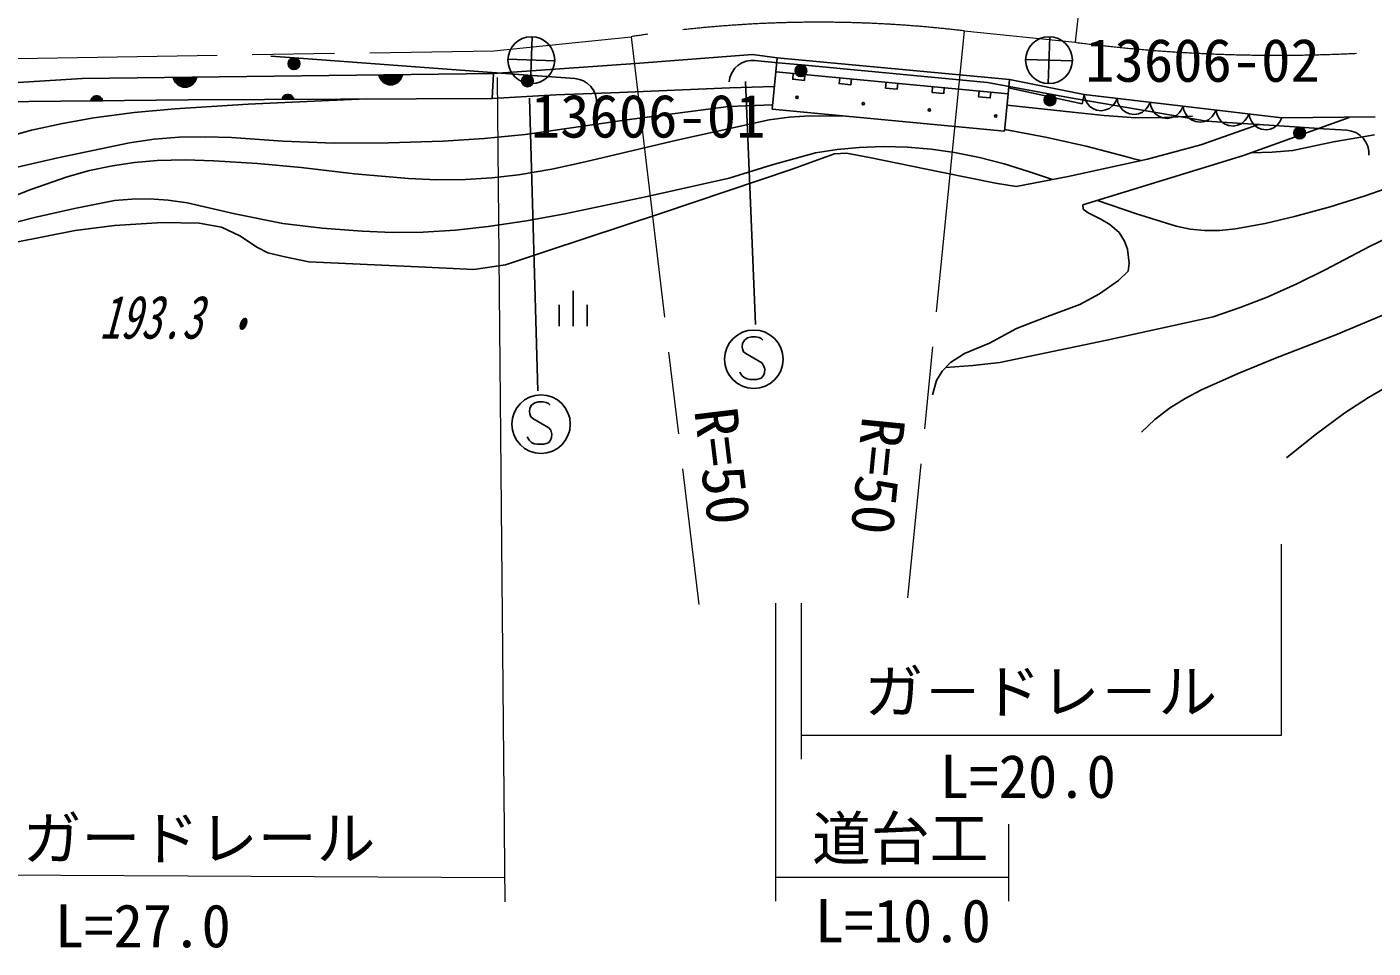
# Model space of a CAD drawing. Units: millimetres, scale not verified. Extents: x 40000 to 680000, y 20000 to 380000.
# Drawn here: x 377231 to 434490, y 240037 to 279191 of the extents above; entities that cross this region are included whole.
import ezdxf
from ezdxf.enums import TextEntityAlignment as Align

# ---------------------------------------------------------------- set-up
doc = ezdxf.new("R2010")
doc.units = ezdxf.units.MM
doc.header["$LTSCALE"] = 1000
doc.linetypes.add('CHAIN', pattern=[18.5, 12, -1.5, 3.5, -1.5])
for name, color, linetype, lineweight in [('M-BGD', 7, 'Continuous', 25), ('M-BMK', 2, 'CHAIN', 13), ('M-BMK-HTXT', 7, 'Continuous', 13)]:
    doc.layers.add(name, color=color, linetype=linetype, lineweight=lineweight)
doc.styles.add('ＭＳ ゴシック', font='')
doc.styles.get('ＭＳ ゴシック').set_extended_font_data('MS Gothic')

# ---------------------------------------------------------------- blocks, each defined once
blk = doc.blocks.new('BUHIN2')
at = {"color": 7, "linetype": 'Continuous', "lineweight": 25}
for p, q in [((173, -980), (-173, 980)), ((-980, -173), (980, 173))]:
    blk.add_line(p, q, dxfattribs=at)
blk.add_circle((0, 0), 995, dxfattribs=at)
blk = doc.blocks.new('BUHIN9')
at = {"color": 7, "linetype": 'Continuous', "lineweight": 25}
for radius in [249, 220, 191, 161, 132, 97.5, 67.5, 38.8, 7.5]:
    blk.add_circle((-34, 246), radius, dxfattribs=at)
blk = doc.blocks.new('BUHIN11')
at = {"color": 7, "linetype": 'Continuous', "lineweight": 25}
blk.add_lwpolyline([(248, 29), (220, 277), (-277, 220), (-248, -29)], dxfattribs=at)

msp = doc.modelspace()

# ---------------------------------------------------------------- linework, layer by layer
at = {"layer": 'M-BGD'}
for p, q in [((388609, 277877), (387611, 277951)), ((398540, 277145), (388609, 277877)), ((403119, 277642), (408087, 278014)), ((408087, 278014), (409144, 277884)), ((409144, 277884), (409088, 277287)), ((419023, 276951), (409144, 277884)), ((379583, 277001), (397074, 277205)), ((392201, 277148), (393201, 277160)), ((392240, 277033), (392201, 277148)), ((393201, 277160), (393162, 277044)), ((397074, 277205), (397015, 276155)), ((397074, 277205), (403119, 277642)), ((399537, 277071), (398540, 277145)), ((409088, 277287), (408937, 275694)), ((418967, 276354), (409088, 277287)), ((409088, 277287), (418967, 276354)), ((409180, 277672), (410175, 277579)), ((373256, 276602), (379583, 277001)), ((383456, 277046), (384456, 277058)), ((383494, 276931), (383456, 277046)), ((384431, 276995), (383481, 276984)), ((383556, 276835), (383494, 276931)), ((383507, 276922), (384407, 276932)), ((384370, 276869), (383548, 276860)), ((383654, 276726), (383556, 276835)), ((383594, 276798), (384321, 276806)), ((383765, 276667), (383654, 276726)), ((384262, 276743), (383657, 276736)), ((383883, 276631), (383765, 276667)), ((383775, 276675), (384147, 276679)), ((384038, 276633), (383883, 276631)), ((384155, 276672), (384038, 276633)), ((384264, 276733), (384155, 276672)), ((384361, 276844), (384264, 276733)), ((384417, 276942), (384361, 276844)), ((384456, 277058), (384417, 276942)), ((393177, 277097), (392227, 277086)), ((392301, 276937), (392240, 277033)), ((392253, 277024), (393152, 277034)), ((393116, 276971), (392293, 276962)), ((392400, 276828), (392301, 276937)), ((392339, 276900), (393066, 276908)), ((392511, 276769), (392400, 276828)), ((393007, 276845), (392402, 276838)), ((392628, 276733), (392511, 276769)), ((392520, 276777), (392893, 276781)), ((392783, 276735), (392628, 276733)), ((392900, 276774), (392783, 276735)), ((393010, 276835), (392900, 276774)), ((393106, 276946), (393010, 276835)), ((393162, 277044), (393106, 276946)), ((402440, 276409), (407131, 276602)), ((407131, 276602), (409028, 276656)), ((407795, 276872), (408219, 266549)), ((419023, 276951), (418967, 276354)), ((418977, 276597), (422117, 275923)), ((419023, 276951), (422204, 276314)), ((384099, 276097), (373191, 275977)), ((379947, 276051), (379967, 276109)), ((380447, 276057), (379947, 276051)), ((379959, 276083), (380434, 276088)), ((379967, 276109), (379995, 276158)), ((380421, 276119), (379971, 276114)), ((379990, 276146), (380401, 276150)), ((379995, 276158), (380043, 276214)), ((380378, 276181), (380015, 276177)), ((380043, 276214), (380098, 276244)), ((380044, 276209), (380347, 276212)), ((380098, 276244), (380156, 276264)), ((380288, 276243), (380101, 276241)), ((380156, 276264), (380234, 276265)), ((380234, 276265), (380293, 276246)), ((380293, 276246), (380348, 276217)), ((380348, 276217), (380397, 276163)), ((380397, 276163), (380428, 276114)), ((380428, 276114), (380447, 276057)), ((397015, 276155), (384099, 276097)), ((386639, 275915), (389772, 276056)), ((388083, 276115), (388102, 276173)), ((388583, 276117), (388083, 276115)), ((388095, 276146), (388570, 276148)), ((388102, 276173), (388131, 276221)), ((388557, 276180), (388107, 276178)), ((388126, 276209), (388537, 276211)), ((388131, 276221), (388180, 276277)), ((388515, 276242), (388151, 276240)), ((388180, 276277), (388234, 276307)), ((388181, 276272), (388483, 276273)), ((388234, 276307), (388293, 276326)), ((388424, 276304), (388238, 276303)), ((388293, 276326), (388371, 276326)), ((388371, 276326), (388429, 276308)), ((388429, 276308), (388485, 276278)), ((388485, 276278), (388534, 276223)), ((388534, 276223), (388564, 276175)), ((388564, 276175), (388583, 276117)), ((389772, 276056), (390721, 276094)), ((390721, 276094), (391679, 276131)), ((397015, 276155), (399724, 276312)), ((398957, 263721), (398604, 276165)), ((399724, 276312), (402440, 276409)), ((418967, 276354), (418817, 274761)), ((422204, 276314), (422117, 275923)), ((422204, 276314), (422237, 276147)), ((422204, 276314), (430613, 275333)), ((422237, 276147), (422305, 276000)), ((422305, 276000), (422424, 275830)), ((423434, 275869), (423530, 275996)), ((423530, 275996), (423605, 276150)), ((423605, 276150), (423639, 275983)), ((424932, 275832), (425007, 275987)), ((425007, 275987), (425041, 275820)), ((380082, 275329), (381799, 275552)), ((381799, 275552), (383521, 275714)), ((383521, 275714), (386639, 275915)), ((402743, 275244), (407074, 275803)), ((407074, 275803), (408955, 275881)), ((408937, 275694), (418817, 274761)), ((409656, 275361), (410531, 275417)), ((410531, 275417), (412053, 275400)), ((418921, 275863), (421706, 275565)), ((421706, 275565), (423048, 275420)), ((422424, 275830), (422569, 275728)), ((422569, 275728), (422727, 275656)), ((422727, 275656), (422944, 275631)), ((422944, 275631), (423115, 275664)), ((423048, 275420), (424403, 275334)), ((423115, 275664), (423279, 275730)), ((423279, 275730), (423434, 275869)), ((423639, 275983), (423707, 275837)), ((423707, 275837), (423826, 275667)), ((423826, 275667), (423970, 275564)), ((423970, 275564), (424129, 275493)), ((424129, 275493), (424346, 275467)), ((424346, 275467), (424517, 275501)), ((424517, 275501), (424681, 275567)), ((424681, 275567), (424835, 275705)), ((424835, 275705), (424932, 275832)), ((425041, 275820), (425109, 275673)), ((425109, 275673), (425227, 275503)), ((425227, 275503), (425372, 275401)), ((426082, 275403), (426237, 275542)), ((426237, 275542), (426334, 275669)), ((426334, 275669), (426408, 275824)), ((426408, 275824), (426442, 275656)), ((426442, 275656), (426510, 275510)), ((426510, 275510), (426629, 275340)), ((427639, 275378), (427735, 275506)), ((427735, 275506), (427810, 275660)), ((427810, 275660), (427844, 275493)), ((427844, 275493), (427912, 275346)), ((429137, 275342), (429212, 275497)), ((429212, 275497), (429245, 275329)), ((377420, 274798), (378743, 275093)), ((378743, 275093), (380082, 275329)), ((398427, 274626), (402743, 275244)), ((404879, 274378), (408796, 275245)), ((408796, 275245), (409656, 275361)), ((424403, 275334), (425597, 275344)), ((425372, 275401), (425530, 275329)), ((425530, 275329), (425748, 275304)), ((425597, 275344), (426803, 275404)), ((425748, 275304), (425918, 275337)), ((425918, 275337), (426082, 275403)), ((426629, 275340), (426773, 275238)), ((426773, 275238), (426932, 275166)), ((426932, 275166), (427149, 275141)), ((427149, 275141), (427320, 275174)), ((427160, 274179), (429660, 275055)), ((427320, 275174), (427484, 275240)), ((427484, 275240), (427639, 275378)), ((427912, 275346), (428031, 275176)), ((428031, 275176), (428175, 275074)), ((428175, 275074), (428334, 275002)), ((428334, 275002), (428551, 274977)), ((428551, 274977), (428722, 275010)), ((428722, 275010), (428886, 275077)), ((428886, 275077), (429040, 275215)), ((433479, 275337), (428973, 273727)), ((429040, 275215), (429137, 275342)), ((429245, 275329), (429314, 275183)), ((429314, 275183), (429432, 275013)), ((429432, 275013), (429577, 274911)), ((429577, 274911), (429735, 274839)), ((429953, 274814), (430123, 274847)), ((430123, 274847), (430287, 274913)), ((430287, 274913), (430442, 275051)), ((430442, 275051), (430538, 275179)), ((430538, 275179), (430613, 275333)), ((430613, 275333), (434584, 275367)), ((431381, 274931), (432379, 274866)), ((375272, 274214), (377420, 274798)), ((378548, 273632), (381589, 274270)), ((381589, 274270), (382647, 274416)), ((382647, 274416), (383712, 274503)), ((383712, 274503), (384819, 274525)), ((384819, 274525), (385927, 274486)), ((385927, 274486), (388112, 274335)), ((388112, 274335), (390301, 274245)), ((392610, 274261), (394930, 274337)), ((394930, 274337), (396676, 274451)), ((396676, 274451), (398427, 274626)), ((400978, 273451), (404879, 274378)), ((418823, 274829), (420552, 274506)), ((420552, 274506), (422285, 274119)), ((429735, 274839), (429953, 274814)), ((431076, 273944), (432809, 274301)), ((432809, 274301), (434553, 274598)), ((390301, 274245), (392610, 274261)), ((408931, 273332), (410779, 273842)), ((410779, 273842), (411698, 273986)), ((411033, 273600), (411583, 273798)), ((411583, 273798), (412092, 273826)), ((411698, 273986), (412626, 274070)), ((412092, 273826), (413066, 273642)), ((412626, 274070), (413656, 274107)), ((413656, 274107), (414685, 274083)), ((414685, 274083), (415690, 273999)), ((415690, 273999), (416688, 273856)), ((416688, 273856), (417745, 273642)), ((428973, 273727), (422138, 271623)), ((422285, 274119), (424016, 273671)), ((424900, 273572), (427160, 274179)), ((429303, 273845), (430194, 273864)), ((430194, 273864), (431076, 273944)), ((375528, 272938), (378548, 273632)), ((379895, 273082), (380872, 273291)), ((380872, 273291), (381810, 273430)), ((381810, 273430), (382766, 273510)), ((382766, 273510), (383966, 273538)), ((383966, 273538), (385177, 273505)), ((385177, 273505), (387042, 273389)), ((387042, 273389), (388899, 273213)), ((388899, 273213), (391171, 272948)), ((398142, 272906), (399559, 273148)), ((399559, 273148), (400978, 273451)), ((404224, 271269), (409776, 273148)), ((407108, 272764), (408931, 273332)), ((409776, 273148), (411033, 273600)), ((413066, 273642), (416117, 273021)), ((417745, 273642), (418799, 273367)), ((418799, 273367), (419831, 273049)), ((421527, 272837), (424900, 273572)), ((424016, 273671), (424315, 273590)), ((424315, 273590), (424614, 273509)), ((377399, 272280), (378943, 272816)), ((378943, 272816), (379895, 273082)), ((391171, 272948), (393457, 272742)), ((393457, 272742), (394666, 272692)), ((394666, 272692), (395886, 272702)), ((395886, 272702), (397013, 272773)), ((397013, 272773), (398142, 272906)), ((403619, 271978), (407108, 272764)), ((416117, 273021), (418434, 272555)), ((418434, 272555), (419309, 272413)), ((419309, 272413), (421527, 272837)), ((419831, 273049), (420856, 272709)), ((375873, 271687), (377399, 272280)), ((400116, 271250), (403619, 271978)), ((432659, 271540), (434152, 272008)), ((434152, 272008), (435570, 272513)), ((377557, 271086), (379248, 271477)), ((379248, 271477), (380953, 271808)), ((380953, 271808), (381687, 271877)), ((381687, 271877), (382438, 271886)), ((382438, 271886), (383238, 271833)), ((383238, 271833), (384043, 271720)), ((384043, 271720), (386072, 271245)), ((422138, 271623), (422152, 271439)), ((422152, 271439), (422378, 271284)), ((422769, 271817), (424427, 271241)), ((431142, 271128), (432659, 271540)), ((376112, 270720), (377557, 271086)), ((380960, 270747), (382993, 270874)), ((382993, 270874), (384561, 270845)), ((384561, 270845), (385507, 270676)), ((386072, 271245), (388115, 270829)), ((396855, 270704), (398486, 270947)), ((398486, 270947), (400116, 271250)), ((399380, 269673), (404224, 271269)), ((422378, 271284), (422915, 271015)), ((422915, 271015), (423296, 270800)), ((424427, 271241), (426112, 270720)), ((428634, 270603), (429893, 270836)), ((429893, 270836), (431142, 271128)), ((376771, 270048), (379285, 270542)), ((379285, 270542), (380960, 270747)), ((385507, 270676), (386284, 270309)), ((386284, 270309), (387033, 269814)), ((388115, 270829), (389795, 270636)), ((389795, 270636), (391491, 270503)), ((391491, 270503), (392780, 270457)), ((392780, 270457), (394080, 270472)), ((394080, 270472), (395465, 270558)), ((395465, 270558), (396855, 270704)), ((423296, 270800), (423691, 270447)), ((423691, 270447), (423917, 270080)), ((426112, 270720), (426706, 270597)), ((426706, 270597), (427315, 270533)), ((427315, 270533), (427968, 270537)), ((427968, 270537), (428634, 270603)), ((434343, 269855), (436239, 270774)), ((387033, 269814), (387485, 269588)), ((423917, 270080), (424044, 269741)), ((424044, 269741), (424115, 269148)), ((432485, 268887), (434343, 269855)), ((387485, 269588), (388205, 269419)), ((388205, 269419), (389222, 269207)), ((389222, 269207), (393891, 268995)), ((397587, 269080), (399380, 269673)), ((424115, 269148), (424073, 268809)), ((393891, 268995), (396245, 268882)), ((396245, 268882), (397587, 269080)), ((424073, 268809), (423663, 268413)), ((431243, 268267), (432485, 268887)), ((400464, 267970), (400464, 266470)), ((423663, 268413), (422858, 267849)), ((429984, 267705), (431243, 268267)), ((422011, 267397), (420521, 266843)), ((422858, 267849), (422011, 267397)), ((428838, 267260), (429984, 267705)), ((399864, 267373), (399864, 266473)), ((401064, 267373), (401064, 266473)), ((420521, 266843), (419321, 266377)), ((423162, 265873), (427681, 266875)), ((427681, 266875), (428838, 267260)), ((432900, 266106), (435445, 267164)), ((419321, 266377), (418177, 265755)), ((407667, 265739), (407661, 265595)), ((407749, 265877), (407667, 265739)), ((407886, 265970), (407749, 265877)), ((408049, 266014), (407886, 265970)), ((408242, 266014), (408049, 266014)), ((408374, 265989), (408242, 266014)), ((408467, 265945), (408374, 265989)), ((408536, 265870), (408467, 265945)), ((418177, 265755), (417104, 265303)), ((418620, 264929), (423162, 265873)), ((430342, 265108), (432900, 266106)), ((407661, 265595), (407667, 265502)), ((407667, 265502), (407717, 265377)), ((407717, 265377), (407805, 265308)), ((407805, 265308), (408486, 264914)), ((417104, 265303), (416510, 264922)), ((428755, 264463), (430342, 265108)), ((408486, 264914), (408561, 264802)), ((408561, 264802), (408611, 264645)), ((408611, 264645), (408599, 264495)), ((416157, 264555), (415917, 264159)), ((416510, 264922), (416157, 264555)), ((416316, 264719), (417472, 264794)), ((417472, 264794), (418620, 264929)), ((407642, 264377), (407555, 264520)), ((407742, 264283), (407642, 264377)), ((407861, 264227), (407742, 264283)), ((407986, 264208), (407861, 264227)), ((408274, 264208), (407986, 264208)), ((408467, 264264), (408274, 264208)), ((408555, 264377), (408467, 264264)), ((408599, 264495), (408555, 264377)), ((415917, 264159), (415743, 263550)), ((427196, 263764), (428755, 264463)), ((434296, 263441), (435350, 264048)), ((425828, 262980), (426495, 263397)), ((426495, 263397), (427196, 263764)), ((433283, 262788), (434296, 263441)), ((398617, 262982), (398611, 262838)), ((398611, 262838), (398617, 262744)), ((398698, 263119), (398617, 262982)), ((398836, 263213), (398698, 263119)), ((398998, 263257), (398836, 263213)), ((399192, 263257), (398998, 263257)), ((399323, 263232), (399192, 263257)), ((399417, 263188), (399323, 263232)), ((399486, 263113), (399417, 263188)), ((425210, 262498), (425828, 262980)), ((398617, 262744), (398667, 262619)), ((398667, 262619), (398755, 262551)), ((398755, 262551), (399436, 262157)), ((424637, 261973), (425210, 262498)), ((432021, 261857), (433283, 262788)), ((398592, 261619), (398505, 261763)), ((399436, 262157), (399511, 262044)), ((399548, 261738), (399505, 261619)), ((399511, 262044), (399561, 261888)), ((399561, 261888), (399548, 261738)), ((430801, 260881), (432021, 261857)), ((398692, 261526), (398592, 261619)), ((398811, 261469), (398692, 261526)), ((398936, 261451), (398811, 261469)), ((399223, 261451), (398936, 261451)), ((399417, 261507), (399223, 261451)), ((399505, 261619), (399417, 261507))]:
    msp.add_line(p, q, dxfattribs=at)
for points in [[(407095, 276864), (407132, 277046), (407211, 277244), (407339, 277433), (407466, 277552), (407638, 277666), (407830, 277739), (408009, 277767), (408184, 277766), (409180, 277672)], [(410175, 277579), (418084, 276836), (421535, 276196), (427407, 275191), (431381, 274931)], [(399537, 277071), (400534, 276998), (400732, 276963), (400908, 276900), (401080, 276787), (401221, 276656), (401338, 276482), (401421, 276306), (401456, 276098), (401458, 275927)], [(432379, 274866), (433377, 274800), (433575, 274767), (433752, 274706), (433925, 274594), (434067, 274465), (434186, 274292), (434269, 274116), (434306, 273908), (434310, 273737)]]:
    msp.add_lwpolyline(points, dxfattribs=at)
for centre, radius in [((410152, 277331), 249), ((410152, 277331), 220), ((410152, 277331), 191), ((410152, 277331), 161), ((410152, 277331), 132), ((410152, 277331), 97.5), ((410152, 277331), 67.5), ((410152, 277331), 38.8), ((410152, 277331), 7.5), ((409989, 276197), 49.8), ((420746, 276090), 249), ((420746, 276090), 220), ((420746, 276090), 191), ((420746, 276090), 161), ((420746, 276090), 132), ((420746, 276090), 97.5), ((420746, 276090), 67.5), ((420746, 276090), 38.8), ((420746, 276090), 7.5), ((412805, 275931), 49.8), ((415621, 275665), 49.8), ((418437, 275400), 49.8), ((431365, 274683), 249), ((431365, 274683), 220), ((431365, 274683), 191), ((431365, 274683), 161), ((431365, 274683), 132), ((431365, 274683), 97.5), ((431365, 274683), 67.5), ((431365, 274683), 38.8), ((431365, 274683), 7.5), ((408149, 265064), 1244), ((399098, 262307), 1244)]:
    msp.add_circle(centre, radius, dxfattribs=at)
at = {"layer": 'M-BMK'}
for p, q in [((424983, 306871), (421812, 278538)), ((417098, 279022), (414689, 254930)), ((417098, 279022), (421812, 278538)), ((397095, 278179), (402927, 278776)), ((402927, 278776), (405809, 254635)), ((373318, 277796), (397095, 278179))]:
    msp.add_line(p, q, dxfattribs=at)
for centre, radius, start, end in [((430449, 346228), 68239, 262.72876, 291.34393), ((410908, 227299), 52092, 83.1757, 98.8135)]:
    msp.add_arc(centre, radius, start, end, dxfattribs=at)
at = {"layer": 'M-BMK-HTXT'}
for p, q in [((397236, 277047), (397563, 242003)), ((430582, 257211), (430582, 249070)), ((409088, 242035), (409088, 254702)), ((410175, 248070), (410175, 254702)), ((430582, 249070), (410175, 249070)), ((418977, 245307), (418977, 242035)), ((370457, 243185), (397553, 243035)), ((418977, 243035), (409088, 243035))]:
    msp.add_line(p, q, dxfattribs=at)

# ---------------------------------------------------------------- block references
at = {"layer": 'M-BGD', "rotation": 168}
for name, p in [('BUHIN2', (398687, 277780)), ('BUHIN2', (420704, 277779)), ('BUHIN9', (388609, 277877)), ('BUHIN9', (398540, 277145)), ('BUHIN11', (410076, 277193)), ('BUHIN11', (412051, 277007)), ('BUHIN11', (414027, 276820)), ('BUHIN11', (416003, 276634)), ('BUHIN11', (417979, 276447))]:
    msp.add_blockref(name, p, dxfattribs=at)

# ---------------------------------------------------------------- texts
at = {"layer": 'M-BGD', "style": 'ＭＳ ゴシック'}
for s, p in [('13606-02', (422247, 276309)), ('13606-01', (398667, 273938))]:
    msp.add_text(s, height=1833, dxfattribs=at).set_placement(p, align=Align.BOTTOM_LEFT)
at = {"layer": 'M-BGD', "style": 'ＭＳ ゴシック', "oblique": 15}
for s, width, p in [('193.3', 0.7, (380313, 265391)), ('・', 0.6, (385438, 265072))]:
    msp.add_text(s, height=1833, dxfattribs=dict(at, width=width)).set_placement(p, align=Align.BOTTOM_LEFT)
at = {"layer": 'M-BGD', "style": 'ＭＳ ゴシック'}
for rotation, p in [(276.9, (405068, 262832)), (264.4, (412220, 262734))]:
    msp.add_text('R=50', height=1833, rotation=rotation, dxfattribs=at).set_placement(p, align=Align.BOTTOM_LEFT)
at = {"layer": 'M-BMK-HTXT', "style": 'ＭＳ ゴシック'}
for s, p in [('ガ－ドレ－ル', (412855, 249475)), ('L=20.0', (416068, 245870)), ('ガードレール', (377051, 243240)), ('道台工', (410626, 243234)), ('L=27.0', (378423, 239517)), ('L=10.0', (410751, 239735))]:
    msp.add_text(s, height=1833, dxfattribs=at).set_placement(p, align=Align.BOTTOM_LEFT)

doc.saveas('drawing.dxf')
